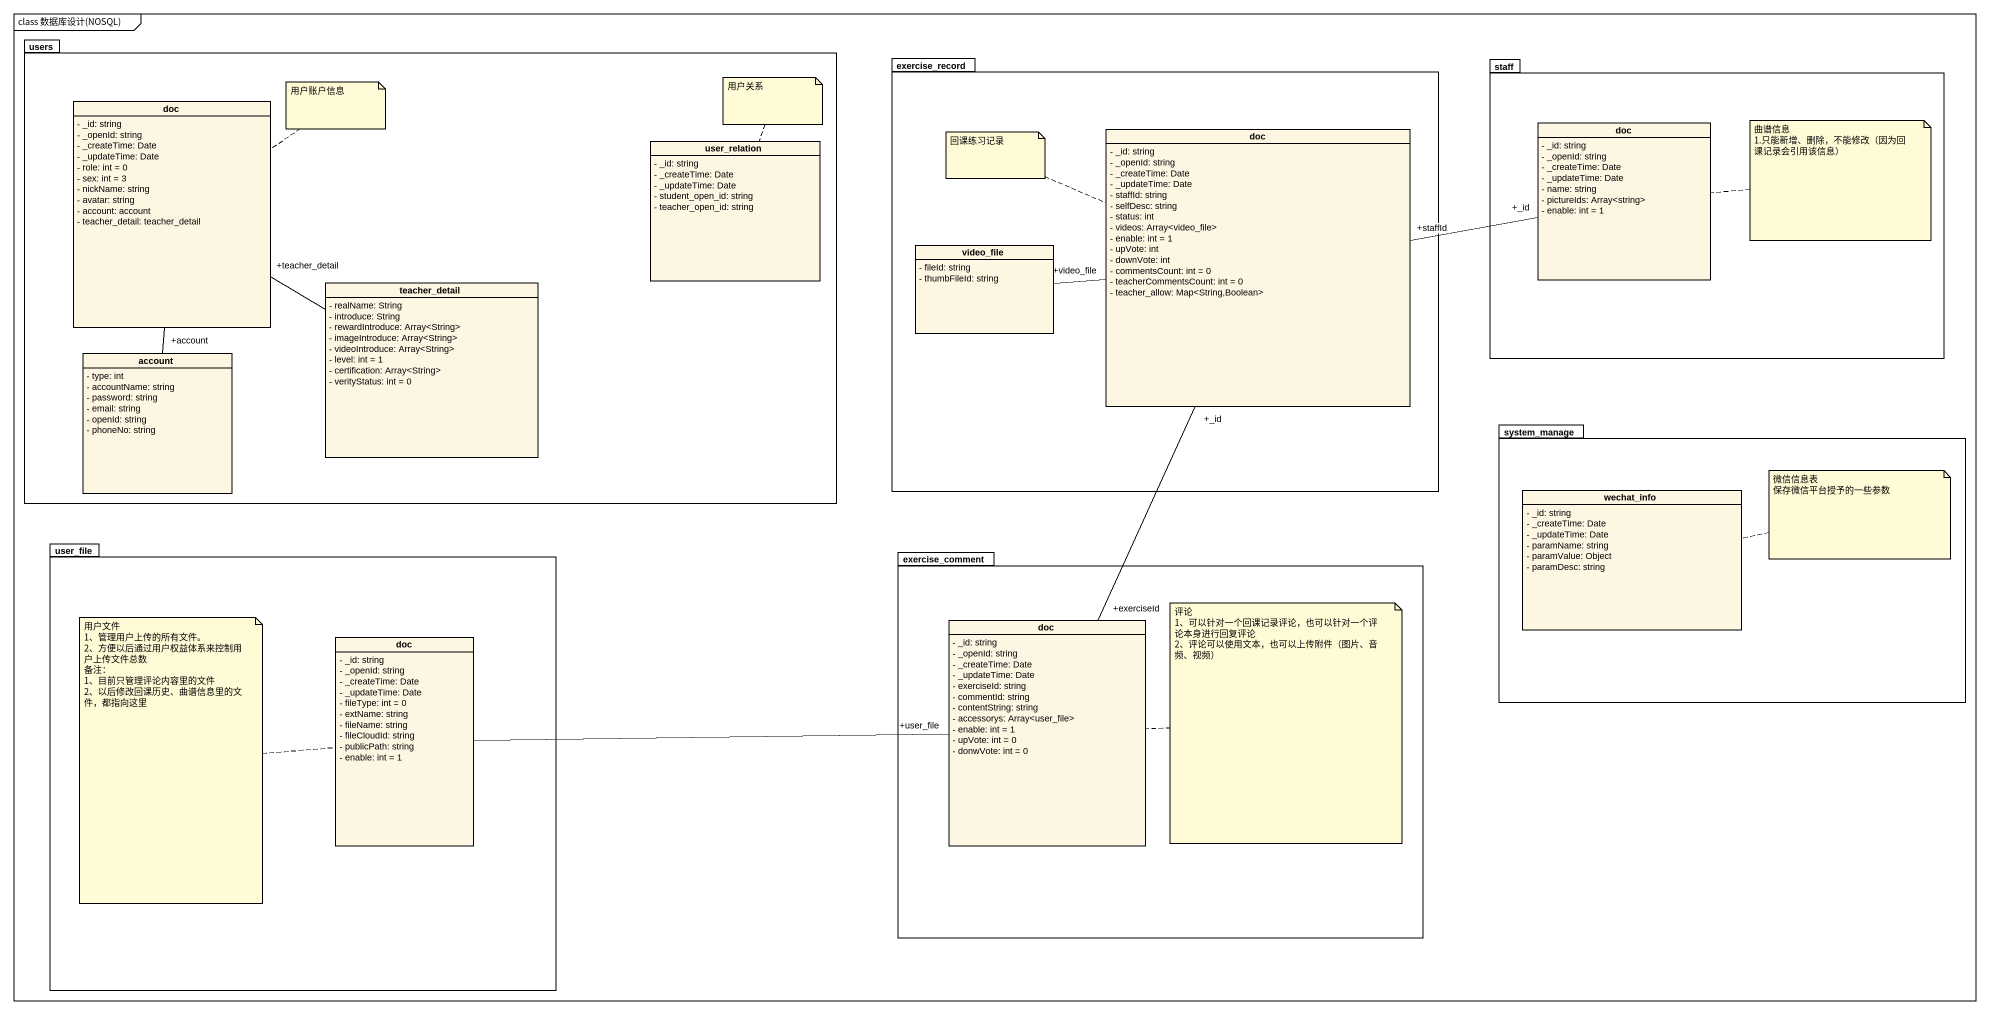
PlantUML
@startuml
mainframe class 数据库设计(NOSQL)
hide circle
hide empty members
skinparam classAttributeIconSize 0
package users {
  class doc {
    - _id: string
    - _openId: string
    - _createTime: Date
    - _updateTime: Date
    - role: int = 0
    - sex: int = 3
    - nickName: string
    - avatar: string
    - account: account
    - teacher_detail: teacher_detail
  }
  class user_relation {
    - _id: string
    - _createTime: Date
    - _updateTime: Date
    - student_open_id: string
    - teacher_open_id: string
  }
  class teacher_detail {
    - realName: String
    - introduce: String
    - rewardIntroduce: Array<String>
    - imageIntroduce: Array<String>
    - videoIntroduce: Array<String>
    - level: int = 1
    - certification: Array<String>
    - verityStatus: int = 0
  }
  class account {
    - type: int
    - accountName: string
    - password: string
    - email: string
    - openId: string
    - phoneNo: string
  }
}
package exercise_record {
  class "doc" as doc_2 {
    - _id: string
    - _openId: string
    - _createTime: Date
    - _updateTime: Date
    - staffId: string
    - selfDesc: string
    - status: int
    - videos: Array<video_file>
    - enable: int = 1
    - upVote: int
    - downVote: int
    - commentsCount: int = 0
    - teacherCommentsCount: int = 0
    - teacher_allow: Map<String,Boolean>
  }
  class video_file {
    - fileId: string
    - thumbFileId: string
  }
}
package staff {
  class "doc" as doc_3 {
    - _id: string
    - _openId: string
    - _createTime: Date
    - _updateTime: Date
    - name: string
    - pictureIds: Array<string>
    - enable: int = 1
  }
}
package system_manage {
  class wechat_info {
    - _id: string
    - _createTime: Date
    - _updateTime: Date
    - paramName: string
    - paramValue: Object
    - paramDesc: string
  }
}
package user_file {
  class "doc" as doc_4 {
    - _id: string
    - _openId: string
    - _createTime: Date
    - _updateTime: Date
    - fileType: int = 0
    - extName: string
    - fileName: string
    - fileCloudId: string
    - publicPath: string
    - enable: int = 1
  }
}
package exercise_comment {
  class "doc" as doc_5 {
    - _id: string
    - _openId: string
    - _createTime: Date
    - _updateTime: Date
    - exerciseId: string
    - commentId: string
    - contentString: string
    - accessorys: Array<user_file>
    - enable: int = 1
    - upVote: int = 0
    - donwVote: int = 0
  }
}
doc "+teacher_detail" -right- teacher_detail
doc "+account" -- account
doc_2 "+staffId" -right- "+_id" doc_3
doc_2 "+video_file" -left- video_file
doc_5 "+exerciseId" -up- "+_id" doc_2
doc_5 "+user_file" -left- doc_4
note top of doc : 用户账户信息
note top of user_relation : 用户关系
note left of doc_2 : 回课练习记录
note right of doc_3
  曲谱信息
  1.只能新增、删除，不能修改（因为回课记录会引用该信息）
end note
note right of wechat_info
  微信信息表
  保存微信平台授予的一些参数
end note
note left of doc_4
  用户文件
  1、管理用户上传的所有文件。
  2、方便以后通过用户权益体系来控制用户上传文件总数
  备注：
  1、目前只管理评论内容里的文件
  2、以后修改回课历史、曲谱信息里的文件，都指向这里
end note
note right of doc_5
  评论
  1、可以针对一个回课记录评论，也可以针对一个评论本身进行回复评论
  2、评论可以使用文本，也可以上传附件（图片、音频、视频）
end note
@enduml
